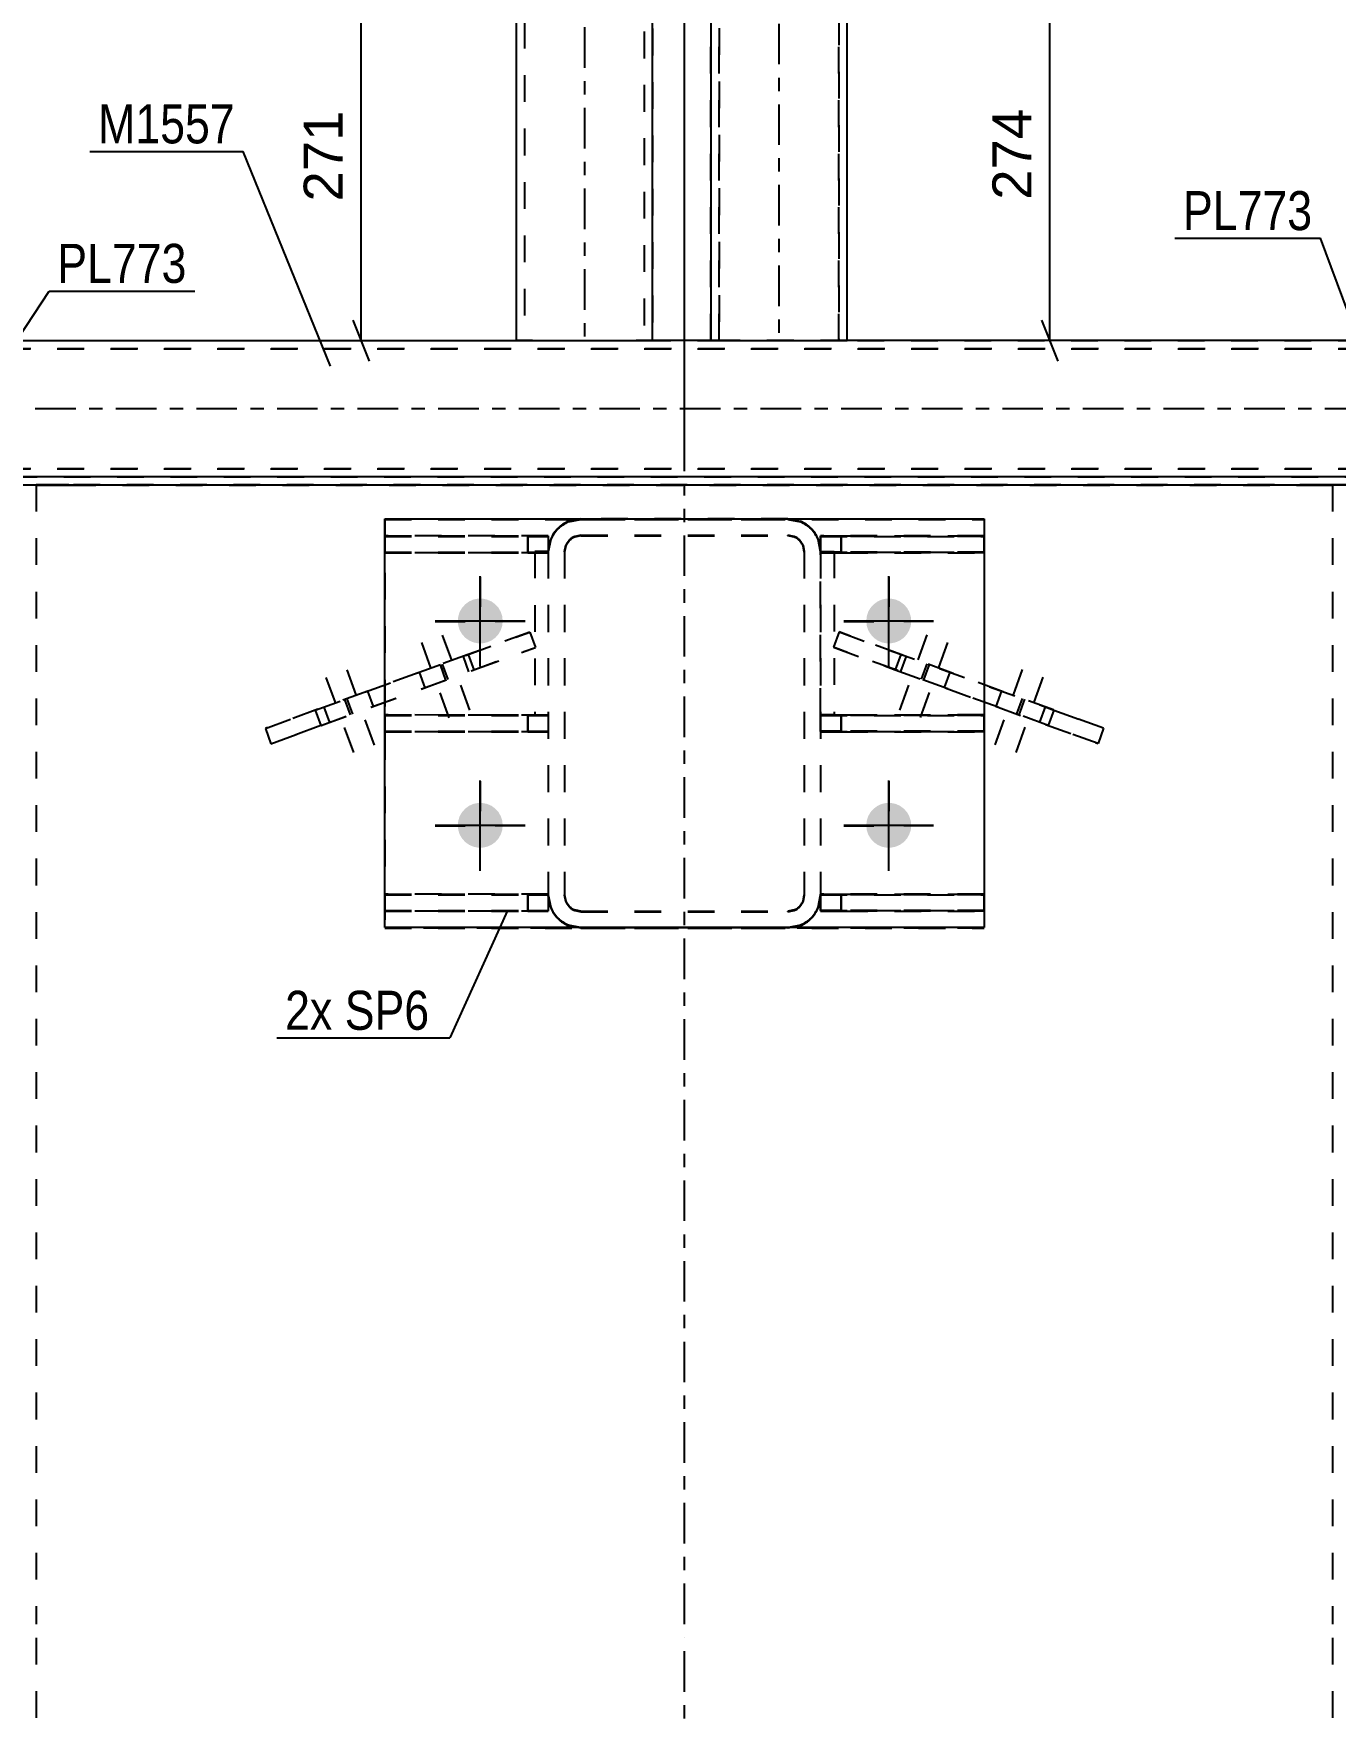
# Model space of a CAD drawing. Header units: millimetres. Extents: x -214 to 627, y -250 to 344.
# Drawn here: x 293.5 to 389.1, y 156.2 to 279.7 of the extents above; entities that cross this region are included whole.
import ezdxf

# ---------------------------------------------------------------- set-up
doc = ezdxf.new("R2010")
doc.units = ezdxf.units.MM
doc.linetypes.add('DXK_LINE_DOT2', pattern=[3.9198, 1.9599, -1.9599])
doc.linetypes.add('DXK_LINE_DOT3', pattern=[5.9187, 2.979, -0.9799, 0.9799, -0.9799])
doc.styles.add('Arial', font='ARIAL.TTF', dxfattribs={"height": 0.2})
doc.styles.add('Arial Narrow', font='ARIALN.TTF', dxfattribs={"height": 0.2})

# ---------------------------------------------------------------- blocks, each defined once
blk = doc.blocks.new('Part-284856835-5247 - 5050')
at = {"color": 7, "linetype": 'DXK_LINE_DOT2'}
for p, q in [((331.34, 242.79), (319.34, 242.8)), ((319.34, 242.8), (329.84, 242.8)), ((319.34, 242.8), (319.34, 241.6)), ((329.84, 242.8), (331.34, 242.8)), ((329.84, 242.8), (329.84, 241.6)), ((331.34, 242.8), (331.34, 242.79)), ((331.34, 242.8), (331.34, 241.59)), ((319.34, 241.6), (331.34, 241.59)), ((319.34, 241.6), (329.84, 241.6)), ((329.84, 241.6), (331.34, 241.6))]:
    blk.add_line(p, q, dxfattribs=at)
blk = doc.blocks.new('Part-284856835-5125 - 5050')
at = {"color": 7, "linetype": 'DXK_LINE_DOT2'}
for p, q in [((352.7, 235.75), (352.29, 234.62)), ((352.7, 235.75), (352.29, 234.62)), ((352.29, 234.62), (352.29, 234.62)), ((368.05, 228.88), (352.29, 234.62)), ((352.29, 234.62), (356.81, 232.97)), ((352.7, 235.75), (352.7, 235.75)), ((352.7, 235.75), (368.46, 230.01)), ((357.22, 234.1), (352.7, 235.75)), ((357.22, 234.1), (356.81, 232.97)), ((372.12, 228.68), (357.22, 234.1)), ((356.81, 232.97), (371.71, 227.55)), ((368.46, 230.01), (368.05, 228.88)), ((368.46, 230.01), (372.12, 228.68)), ((371.71, 227.55), (368.05, 228.88)), ((372.12, 228.68), (371.71, 227.55))]:
    blk.add_line(p, q, dxfattribs=at)
blk = doc.blocks.new('Part-284856835-5091 - 5050')
at = {"color": 7, "linetype": 'DXK_LINE_DOT2'}
for p, q in [((333.74, 244.02), (332.82, 243.84)), ((332.82, 243.82), (333.74, 244)), ((333.74, 244), (333.74, 244.02)), ((348.94, 244.02), (333.74, 244.02)), ((333.74, 244), (348.94, 244)), ((348.94, 244), (348.94, 244.02)), ((349.86, 243.84), (348.94, 244.02)), ((348.94, 244), (349.86, 243.82)), ((331.52, 242.54), (331.34, 241.62)), ((331.34, 241.6), (331.52, 242.52)), ((332.54, 241.62), (332.63, 242.08)), ((332.63, 242.06), (332.54, 241.6)), ((332.63, 242.06), (332.63, 242.08)), ((333.28, 242.73), (333.74, 242.82)), ((333.74, 242.8), (333.28, 242.71)), ((333.74, 242.8), (333.74, 242.82)), ((333.74, 242.82), (348.94, 242.82)), ((333.74, 242.8), (348.94, 242.8)), ((348.94, 242.8), (348.94, 242.82)), ((348.94, 242.82), (349.4, 242.73)), ((349.4, 242.71), (348.94, 242.8)), ((350.05, 242.06), (350.05, 242.08)), ((350.05, 242.08), (350.14, 241.62)), ((350.14, 241.6), (350.05, 242.06)), ((351.34, 241.62), (351.16, 242.54)), ((351.16, 242.52), (351.34, 241.6)), ((331.34, 241.62), (331.34, 216.4)), ((332.54, 241.62), (332.54, 216.4)), ((350.14, 241.62), (350.14, 216.4)), ((351.34, 241.62), (351.34, 216.4)), ((331.34, 216.42), (331.52, 215.5)), ((331.52, 215.48), (331.34, 216.4)), ((332.63, 215.96), (332.54, 216.42)), ((332.54, 216.4), (332.63, 215.94)), ((350.14, 216.42), (350.05, 215.96)), ((350.05, 215.94), (350.14, 216.4)), ((351.16, 215.5), (351.34, 216.42)), ((351.34, 216.4), (351.16, 215.48)), ((331.52, 215.48), (331.52, 215.5)), ((333.74, 215.22), (333.28, 215.31)), ((333.28, 215.29), (333.74, 215.2)), ((333.74, 215.2), (333.74, 215.22)), ((333.74, 215.22), (348.94, 215.22)), ((333.74, 215.2), (348.94, 215.2)), ((349.4, 215.31), (348.94, 215.22)), ((348.94, 215.2), (349.4, 215.29)), ((348.94, 215.2), (348.94, 215.22)), ((351.16, 215.48), (351.16, 215.5)), ((332.82, 214.2), (333.74, 214.02)), ((333.74, 214), (332.82, 214.18)), ((333.74, 214), (333.74, 214.02)), ((333.74, 214.02), (348.94, 214.02)), ((333.74, 214), (348.94, 214)), ((348.94, 214.02), (349.86, 214.2)), ((349.86, 214.18), (348.94, 214)), ((348.94, 214), (348.94, 214.02))]:
    blk.add_line(p, q, dxfattribs=at)
at = {"color": 7, "linetype": 'DXK_LINE_DOT3'}
blk.add_line((341.34, 229), (341.34, 229.02), dxfattribs=at)
at = {"color": 7, "linetype": 'DXK_LINE_DOT2'}
for centre, radius, start, end in [((333.74, 241.62), 2.4, 112.5, 157.5), ((333.74, 241.6), 2.4, 112.5, 157.5), ((348.94, 241.62), 2.4, 22.5, 67.5), ((348.94, 241.6), 2.4, 22.5, 67.5), ((333.74, 241.62), 1.2, 112.5, 157.5), ((333.74, 241.6), 1.2, 112.5, 157.5), ((348.94, 241.62), 1.2, 22.5, 67.5), ((348.94, 241.6), 1.2, 22.5, 67.5), ((333.74, 216.42), 2.4, 202.5, 247.5), ((333.74, 216.4), 2.4, 202.5, 247.5), ((333.74, 216.42), 1.2, 202.5, 247.5), ((333.74, 216.4), 1.2, 202.5, 247.5), ((348.94, 216.42), 1.2, 292.5, 337.5), ((348.94, 216.4), 1.2, 292.5, 337.5), ((348.94, 216.42), 2.4, 292.5, 337.5), ((348.94, 216.4), 2.4, 292.5, 337.5)]:
    blk.add_arc(centre, radius, start, end, dxfattribs=at)
blk = doc.blocks.new('Part-284856835-5145 - 5050')
at = {"color": 7, "linetype": 'DXK_LINE_DOT2'}
for p, q in [((319.34, 241.55), (319.34, 242.75)), ((319.34, 242.75), (331.34, 242.75)), ((319.34, 242.75), (329.84, 242.75)), ((329.84, 241.55), (329.84, 242.75)), ((329.84, 242.75), (331.34, 242.75)), ((331.34, 242.75), (331.34, 241.55)), ((331.34, 241.55), (319.34, 241.55)), ((319.34, 241.55), (329.84, 241.55)), ((329.84, 241.55), (331.34, 241.55)), ((331.34, 241.55), (331.34, 241.55))]:
    blk.add_line(p, q, dxfattribs=at)
blk = doc.blocks.new('Part-284856835-5095 - 5050')
at = {"color": 7, "linetype": 'DXK_LINE_DOT2'}
for p, q in [((333.74, 244.05), (332.82, 243.86)), ((332.82, 243.86), (333.74, 244.04)), ((333.74, 244.04), (333.74, 244.05)), ((348.94, 244.05), (333.74, 244.05)), ((333.74, 244.04), (348.94, 244.04)), ((348.94, 244.04), (348.94, 244.05)), ((349.86, 243.86), (348.94, 244.05)), ((348.94, 244.04), (349.86, 243.86)), ((331.52, 242.56), (331.34, 241.65)), ((331.34, 241.64), (331.52, 242.56)), ((332.54, 241.65), (332.63, 242.11)), ((332.63, 242.1), (332.54, 241.64)), ((332.63, 242.1), (332.63, 242.11)), ((333.28, 242.76), (333.74, 242.85)), ((333.74, 242.84), (333.28, 242.75)), ((333.74, 242.84), (333.74, 242.85)), ((333.74, 242.85), (348.94, 242.85)), ((333.74, 242.84), (348.94, 242.84)), ((348.94, 242.84), (348.94, 242.85)), ((348.94, 242.85), (349.4, 242.76)), ((349.4, 242.75), (348.94, 242.84)), ((350.05, 242.1), (350.05, 242.11)), ((350.05, 242.11), (350.14, 241.65)), ((350.14, 241.64), (350.05, 242.1)), ((351.34, 241.65), (351.16, 242.56)), ((351.16, 242.56), (351.34, 241.64)), ((331.34, 241.65), (331.34, 216.44)), ((332.54, 241.65), (332.54, 216.44)), ((350.14, 241.65), (350.14, 216.44)), ((351.34, 241.65), (351.34, 216.44)), ((331.34, 216.45), (331.52, 215.53)), ((331.52, 215.52), (331.34, 216.44)), ((332.63, 215.99), (332.54, 216.45)), ((332.54, 216.44), (332.63, 215.98)), ((350.14, 216.45), (350.05, 215.99)), ((350.05, 215.98), (350.14, 216.44)), ((351.16, 215.53), (351.34, 216.45)), ((351.34, 216.44), (351.16, 215.52)), ((331.52, 215.52), (331.52, 215.53)), ((333.74, 215.25), (333.28, 215.34)), ((333.28, 215.33), (333.74, 215.24)), ((333.74, 215.24), (333.74, 215.25)), ((333.74, 215.25), (348.94, 215.25)), ((333.74, 215.24), (348.94, 215.24)), ((349.4, 215.34), (348.94, 215.25)), ((348.94, 215.24), (349.4, 215.33)), ((348.94, 215.24), (348.94, 215.25)), ((351.16, 215.52), (351.16, 215.53)), ((332.82, 214.23), (333.74, 214.05)), ((333.7, 214.05), (332.82, 214.22)), ((333.74, 214.05), (348.94, 214.05)), ((348.94, 214.05), (349.86, 214.23)), ((349.86, 214.22), (348.99, 214.05))]:
    blk.add_line(p, q, dxfattribs=at)
at = {"color": 7, "linetype": 'DXK_LINE_DOT3'}
blk.add_line((341.34, 229.04), (341.34, 229.05), dxfattribs=at)
at = {"color": 2, "linetype": 'Continuous'}
for p, q in [((333.74, 214.04), (333.7, 214.05)), ((333.74, 214.04), (333.74, 214.05)), ((333.74, 214.04), (348.94, 214.04)), ((348.94, 214.04), (348.94, 214.05)), ((348.99, 214.05), (348.94, 214.04))]:
    blk.add_line(p, q, dxfattribs=at)
at = {"color": 7, "linetype": 'DXK_LINE_DOT2'}
for centre, radius, start, end in [((333.74, 241.65), 2.4, 112.5, 157.5), ((333.74, 241.64), 2.4, 112.5, 157.5), ((348.94, 241.65), 2.4, 22.5, 67.5), ((348.94, 241.64), 2.4, 22.5, 67.5), ((333.74, 241.65), 1.2, 112.5, 157.5), ((333.74, 241.64), 1.2, 112.5, 157.5), ((348.94, 241.65), 1.2, 22.5, 67.5), ((348.94, 241.64), 1.2, 22.5, 67.5), ((333.74, 216.45), 2.4, 202.5, 247.5), ((333.74, 216.44), 2.4, 202.5, 247.5), ((333.74, 216.45), 1.2, 202.5, 247.5), ((333.74, 216.44), 1.2, 202.5, 247.5), ((348.94, 216.45), 1.2, 292.5, 337.5), ((348.94, 216.44), 1.2, 292.5, 337.5), ((348.94, 216.45), 2.4, 292.5, 337.5), ((348.94, 216.44), 2.4, 292.5, 337.5)]:
    blk.add_arc(centre, radius, start, end, dxfattribs=at)
blk = doc.blocks.new('Part-284856835-5123 - 5050')
at = {"color": 7, "linetype": 'DXK_LINE_DOT2'}
for p, q in [((331.34, 241.64), (330.34, 241.64)), ((330.34, 241.64), (330.34, 229.64)), ((330.34, 241.64), (331.34, 241.64)), ((331.34, 241.64), (331.34, 229.64)), ((330.34, 229.64), (331.34, 229.64)), ((331.34, 229.64), (330.34, 229.64))]:
    blk.add_line(p, q, dxfattribs=at)
blk = doc.blocks.new('Bolt-284856835-5124 - 5050')
at = {"color": 1, "linetype": 'DXK_LINE_DOT2'}
for p, q in [((322.02, 234.96), (324.59, 227.92)), ((323.55, 235.52), (326.11, 228.47)), ((323.39, 233.33), (323.8, 232.2)), ((323.55, 233.39), (323.96, 232.26)), ((325.08, 233.95), (325.49, 232.82)), ((315.01, 232.41), (317.58, 225.36)), ((316.54, 232.97), (319.1, 225.92)), ((321.86, 232.78), (322.27, 231.65)), ((318.07, 231.4), (318.48, 230.27)), ((314.85, 230.22), (315.26, 229.1)), ((316.37, 230.78), (316.79, 229.65)), ((316.54, 230.84), (316.95, 229.71))]:
    blk.add_line(p, q, dxfattribs=at)
blk = doc.blocks.new('Part-284856835-5126 - 5050')
at = {"color": 7, "linetype": 'DXK_LINE_DOT2'}
for p, q in [((351.34, 241.65), (352.34, 241.65)), ((351.34, 229.65), (351.34, 241.65)), ((351.34, 241.65), (352.34, 241.65)), ((352.34, 241.65), (352.34, 229.65)), ((352.34, 229.65), (351.34, 229.65)), ((352.34, 229.65), (351.34, 229.65))]:
    blk.add_line(p, q, dxfattribs=at)
blk = doc.blocks.new('Bolt-284856835-5127 - 5050')
at = {"color": 1, "linetype": 'DXK_LINE_DOT2'}
for p, q in [((359.14, 235.53), (356.57, 228.49)), ((360.66, 234.98), (358.1, 227.93)), ((357.61, 233.96), (357.2, 232.83)), ((359.13, 233.41), (358.72, 232.28)), ((359.3, 233.35), (358.89, 232.22)), ((360.82, 232.79), (360.41, 231.66)), ((366.15, 232.98), (363.58, 225.94)), ((367.67, 232.43), (365.11, 225.38)), ((364.62, 231.41), (364.21, 230.28)), ((366.14, 230.85), (365.73, 229.73)), ((366.31, 230.8), (365.9, 229.67)), ((367.83, 230.24), (367.42, 229.11))]:
    blk.add_line(p, q, dxfattribs=at)
blk = doc.blocks.new('Part-284856835-5142 - 5050')
at = {"color": 7, "linetype": 'DXK_LINE_DOT2'}
for p, q in [((352.84, 242.75), (351.34, 242.75)), ((351.34, 242.75), (351.34, 242.75)), ((351.34, 242.75), (363.34, 242.75)), ((351.34, 242.75), (351.34, 241.55)), ((363.34, 242.75), (352.84, 242.75)), ((352.84, 242.75), (352.84, 241.55)), ((363.34, 242.75), (363.34, 241.55)), ((351.34, 241.55), (352.84, 241.55)), ((363.34, 241.55), (351.34, 241.55)), ((352.84, 241.55), (363.34, 241.55))]:
    blk.add_line(p, q, dxfattribs=at)
blk = doc.blocks.new('Part-284856835-5143 - 5050')
at = {"color": 7, "linetype": 'DXK_LINE_DOT2'}
for p, q in [((352.84, 229.6), (351.34, 229.6)), ((351.34, 229.6), (351.34, 229.6)), ((351.34, 229.6), (363.34, 229.6)), ((351.34, 229.6), (351.34, 228.4)), ((351.34, 228.4), (352.84, 228.4)), ((363.34, 228.4), (351.34, 228.4)), ((363.34, 229.6), (352.84, 229.6)), ((352.84, 229.6), (352.84, 228.4)), ((352.84, 228.4), (363.34, 228.4)), ((363.34, 229.6), (363.34, 228.4))]:
    blk.add_line(p, q, dxfattribs=at)
blk = doc.blocks.new('Part-284856835-5144 - 5050')
at = {"color": 7, "linetype": 'DXK_LINE_DOT2'}
for p, q in [((352.84, 216.45), (351.34, 216.45)), ((351.34, 216.45), (351.34, 216.45)), ((351.34, 216.45), (363.34, 216.45)), ((351.34, 216.45), (351.34, 215.25)), ((363.34, 216.45), (352.84, 216.45)), ((352.84, 216.45), (352.84, 215.25)), ((363.34, 216.45), (363.34, 215.25)), ((351.34, 215.25), (352.84, 215.25)), ((363.34, 215.25), (351.34, 215.25)), ((352.84, 215.25), (363.34, 215.25))]:
    blk.add_line(p, q, dxfattribs=at)
blk = doc.blocks.new('Part-284856835-5146 - 5050')
at = {"color": 2, "linetype": 'Continuous'}
for p, q in [((390.84, 247.14), (291.84, 247.14)), ((291.84, 246.54), (291.84, 247.14)), ((390.84, 246.54), (390.84, 247.14)), ((291.84, 246.54), (294.1, 246.54)), ((390.84, 246.54), (388.58, 246.54))]:
    blk.add_line(p, q, dxfattribs=at)
at = {"color": 7, "linetype": 'DXK_LINE_DOT2'}
for p, q in [((291.84, 247.12), (390.84, 247.12)), ((291.84, 246.52), (291.84, 246.54)), ((291.84, 246.52), (291.84, 246.54)), ((390.84, 246.52), (291.84, 246.52)), ((388.58, 246.54), (294.1, 246.54)), ((390.84, 246.52), (390.84, 246.54)), ((390.84, 246.54), (390.84, 246.52))]:
    blk.add_line(p, q, dxfattribs=at)
blk = doc.blocks.new('Part-284856835-5156 - 5050')
at = {"color": 7, "linetype": 'DXK_LINE_DOT2'}
for p, q in [((292.75, 246.54), (294.1, 246.54)), ((294.31, 246.52), (292.75, 246.52)), ((293.74, 246.54), (293.74, 162.91)), ((293.92, 246.54), (293.74, 246.54)), ((293.74, 246.52), (293.92, 246.52)), ((294.45, 246.54), (293.92, 246.54)), ((293.92, 246.52), (294.45, 246.52)), ((296.14, 246.52), (294.31, 246.52)), ((295.22, 246.54), (294.45, 246.54)), ((294.45, 246.52), (295.22, 246.52)), ((296.14, 246.54), (295.22, 246.54)), ((295.22, 246.52), (296.14, 246.52)), ((296.14, 246.54), (386.54, 246.54)), ((296.14, 246.52), (386.54, 246.52)), ((296.14, 246.52), (386.54, 246.52)), ((387.46, 246.54), (386.54, 246.54)), ((386.54, 246.52), (387.46, 246.52)), ((388.38, 246.52), (386.54, 246.52)), ((388.24, 246.54), (387.46, 246.54)), ((387.46, 246.52), (388.24, 246.52)), ((388.76, 246.54), (388.24, 246.54)), ((388.24, 246.52), (388.76, 246.52)), ((389.94, 246.52), (388.38, 246.52)), ((389.94, 246.54), (388.58, 246.54)), ((388.94, 246.54), (388.76, 246.54)), ((388.76, 246.52), (388.94, 246.52)), ((388.94, 246.54), (388.94, 162.91)), ((293.74, 161.91), (293.74, 45.48)), ((388.94, 161.91), (388.94, 45.48))]:
    blk.add_line(p, q, dxfattribs=at)
at = {"color": 2, "linetype": 'Continuous'}
for p, q in [((294.1, 246.54), (294.31, 246.54)), ((294.31, 246.54), (296.14, 246.54)), ((296.14, 246.54), (386.54, 246.54)), ((386.54, 246.54), (388.38, 246.54)), ((388.58, 246.54), (388.38, 246.54))]:
    blk.add_line(p, q, dxfattribs=at)
at = {"color": 7, "linetype": 'DXK_LINE_DOT3'}
for p, q in [((341.34, 162.91), (341.34, 246.53)), ((341.34, 45.48), (341.34, 161.91))]:
    blk.add_line(p, q, dxfattribs=at)
blk = doc.blocks.new('Bolt-284856835-5158 - 5050')
at = {"linetype": 'Continuous'}
for points in [[(324.69, 236.55), (324.73, 236.89), (324.83, 237.22), (325.01, 237.52), (325.24, 237.77), (325.52, 237.98), (325.83, 238.12), (326.17, 238.19), (326.51, 238.19), (326.85, 238.12), (327.17, 237.98), (327.45, 237.77), (327.68, 237.52), (327.85, 237.22), (327.96, 236.89), (327.99, 236.55), (327.96, 236.2), (327.85, 235.88), (327.68, 235.58), (327.45, 235.32), (327.17, 235.12), (326.85, 234.98), (326.51, 234.91), (326.17, 234.91), (325.83, 234.98), (325.52, 235.12), (325.24, 235.32), (325.01, 235.58), (324.83, 235.88), (324.73, 236.2)], [(354.69, 236.55), (354.73, 236.89), (354.83, 237.22), (355.01, 237.52), (355.24, 237.77), (355.52, 237.98), (355.83, 238.12), (356.17, 238.19), (356.51, 238.19), (356.85, 238.12), (357.17, 237.98), (357.45, 237.77), (357.68, 237.52), (357.85, 237.22), (357.96, 236.89), (357.99, 236.55), (357.96, 236.2), (357.85, 235.88), (357.68, 235.58), (357.45, 235.32), (357.17, 235.12), (356.85, 234.98), (356.51, 234.91), (356.17, 234.91), (355.83, 234.98), (355.52, 235.12), (355.24, 235.32), (355.01, 235.58), (354.83, 235.88), (354.73, 236.2)], [(324.69, 221.55), (324.73, 221.89), (324.83, 222.22), (325.01, 222.52), (325.24, 222.77), (325.52, 222.98), (325.83, 223.12), (326.17, 223.19), (326.51, 223.19), (326.85, 223.12), (327.17, 222.98), (327.45, 222.77), (327.68, 222.52), (327.85, 222.22), (327.96, 221.89), (327.99, 221.55), (327.96, 221.2), (327.85, 220.88), (327.68, 220.58), (327.45, 220.32), (327.17, 220.12), (326.85, 219.98), (326.51, 219.91), (326.17, 219.91), (325.83, 219.98), (325.52, 220.12), (325.24, 220.32), (325.01, 220.58), (324.83, 220.88), (324.73, 221.2)], [(354.69, 221.55), (354.73, 221.89), (354.83, 222.22), (355.01, 222.52), (355.24, 222.77), (355.52, 222.98), (355.83, 223.12), (356.17, 223.19), (356.51, 223.19), (356.85, 223.12), (357.17, 222.98), (357.45, 222.77), (357.68, 222.52), (357.85, 222.22), (357.96, 221.89), (357.99, 221.55), (357.96, 221.2), (357.85, 220.88), (357.68, 220.58), (357.45, 220.32), (357.17, 220.12), (356.85, 219.98), (356.51, 219.91), (356.17, 219.91), (355.83, 219.98), (355.52, 220.12), (355.24, 220.32), (355.01, 220.58), (354.83, 220.88), (354.73, 221.2)]]:
    blk.add_hatch(color=1, dxfattribs=at).paths.add_polyline_path(points)
at = {"color": 1, "linetype": 'Continuous'}
for p, q in [((326.34, 233.25), (326.34, 239.85)), ((356.34, 233.25), (356.34, 239.85)), ((323.04, 236.55), (329.64, 236.55)), ((353.04, 236.55), (359.64, 236.55)), ((326.34, 218.25), (326.34, 224.85)), ((356.34, 218.25), (356.34, 224.85)), ((323.04, 221.55), (329.64, 221.55)), ((353.04, 221.55), (359.64, 221.55))]:
    blk.add_line(p, q, dxfattribs=at)
blk = doc.blocks.new('Bolt-284856835-5160 - 5050')
at = {"color": 1, "linetype": 'Continuous'}
for p, q in [((326.34, 239.8), (326.34, 237.6)), ((356.34, 239.8), (356.34, 237.6)), ((323.04, 236.5), (325.24, 236.5)), ((329.64, 236.5), (327.44, 236.5)), ((353.04, 236.5), (355.24, 236.5)), ((359.64, 236.5), (357.44, 236.5)), ((326.34, 233.2), (326.34, 235.4)), ((356.34, 233.2), (356.34, 235.4)), ((326.34, 224.8), (326.34, 222.6)), ((356.34, 224.8), (356.34, 222.6)), ((323.04, 221.5), (325.24, 221.5)), ((329.64, 221.5), (327.44, 221.5)), ((353.04, 221.5), (355.24, 221.5)), ((359.64, 221.5), (357.44, 221.5)), ((326.34, 218.2), (326.34, 220.4)), ((356.34, 218.2), (356.34, 220.4))]:
    blk.add_line(p, q, dxfattribs=at)
blk = doc.blocks.new('Part-284856835-5192 - 5050')
at = {"color": 7, "linetype": 'DXK_LINE_DOT2'}
for p, q in [((331.34, 229.64), (319.34, 229.65)), ((319.34, 229.65), (329.84, 229.65)), ((319.34, 229.65), (319.34, 228.45)), ((329.84, 229.65), (331.34, 229.65)), ((329.84, 229.65), (329.84, 228.45)), ((331.34, 229.65), (331.34, 229.64)), ((331.34, 229.65), (331.34, 228.44)), ((319.34, 228.45), (331.34, 228.44)), ((319.34, 228.45), (329.84, 228.45)), ((329.84, 228.45), (331.34, 228.45))]:
    blk.add_line(p, q, dxfattribs=at)
blk = doc.blocks.new('Part-284856835-5193 - 5050')
at = {"color": 7, "linetype": 'DXK_LINE_DOT2'}
for p, q in [((331.34, 216.49), (319.34, 216.5)), ((319.34, 216.5), (329.84, 216.5)), ((319.34, 216.5), (319.34, 215.3)), ((329.84, 216.5), (331.34, 216.5)), ((329.84, 216.5), (329.84, 215.3)), ((331.34, 216.5), (331.34, 216.49)), ((331.34, 216.5), (331.34, 215.29)), ((319.34, 215.3), (331.34, 215.29)), ((319.34, 215.3), (329.84, 215.3)), ((329.84, 215.3), (331.34, 215.3))]:
    blk.add_line(p, q, dxfattribs=at)
blk = doc.blocks.new('Part-284856835-5226 - 5050')
at = {"color": 7, "linetype": 'DXK_LINE_DOT2'}
for p, q in [((319.34, 244), (319.34, 214)), ((319.34, 244), (363.34, 244)), ((319.34, 244), (363.34, 244)), ((363.34, 244), (363.34, 214)), ((319.34, 214), (319.34, 214)), ((319.34, 214), (363.34, 214)), ((363.34, 214), (319.34, 214)), ((363.34, 214), (363.34, 214))]:
    blk.add_line(p, q, dxfattribs=at)
blk = doc.blocks.new('Part-284856835-5236 - 5050')
at = {"color": 2, "linetype": 'Continuous'}
for p, q in [((319.34, 214.05), (319.34, 244.05)), ((319.34, 244.05), (363.34, 244.05)), ((363.34, 244.05), (363.34, 214.05)), ((363.34, 214.05), (319.34, 214.05)), ((319.34, 214.05), (319.34, 214.05)), ((363.34, 214.05), (363.34, 214.05))]:
    blk.add_line(p, q, dxfattribs=at)
at = {"color": 7, "linetype": 'DXK_LINE_DOT2'}
for p, q in [((319.34, 244.05), (363.34, 244.05)), ((319.34, 214.05), (363.34, 214.05)), ((319.34, 214.05), (319.34, 214.05)), ((363.34, 214.05), (363.34, 214.05))]:
    blk.add_line(p, q, dxfattribs=at)
blk = doc.blocks.new('Part-284856835-5242 - 5050')
at = {"color": 7, "linetype": 'DXK_LINE_DOT2'}
for p, q in [((319.34, 228.4), (319.34, 229.6)), ((319.34, 229.6), (331.34, 229.6)), ((319.34, 229.6), (329.84, 229.6)), ((331.34, 228.4), (319.34, 228.4)), ((319.34, 228.4), (329.84, 228.4)), ((329.84, 228.4), (329.84, 229.6)), ((329.84, 229.6), (331.34, 229.6)), ((329.84, 228.4), (331.34, 228.4)), ((331.34, 229.6), (331.34, 228.4)), ((331.34, 228.4), (331.34, 228.4))]:
    blk.add_line(p, q, dxfattribs=at)
blk = doc.blocks.new('Part-284856835-5243 - 5050')
at = {"color": 7, "linetype": 'DXK_LINE_DOT2'}
for p, q in [((319.34, 215.25), (319.34, 216.45)), ((319.34, 216.45), (331.34, 216.45)), ((319.34, 216.45), (329.84, 216.45)), ((329.84, 215.25), (329.84, 216.45)), ((329.84, 216.45), (331.34, 216.45)), ((331.34, 216.45), (331.34, 215.25)), ((331.34, 215.25), (319.34, 215.25)), ((319.34, 215.25), (329.84, 215.25)), ((329.84, 215.25), (331.34, 215.25)), ((331.34, 215.25), (331.34, 215.25))]:
    blk.add_line(p, q, dxfattribs=at)
blk = doc.blocks.new('Part-284856835-5244 - 5050')
at = {"color": 7, "linetype": 'DXK_LINE_DOT2'}
for p, q in [((351.34, 241.59), (351.34, 242.8)), ((351.34, 242.8), (352.84, 242.8)), ((363.34, 242.8), (351.34, 242.79)), ((352.84, 241.6), (352.84, 242.8)), ((352.84, 242.8), (363.34, 242.8)), ((352.84, 241.6), (351.34, 241.6)), ((351.34, 241.6), (351.34, 241.59)), ((351.34, 241.59), (363.34, 241.6)), ((363.34, 241.6), (352.84, 241.6))]:
    blk.add_line(p, q, dxfattribs=at)
at = {"color": 2, "linetype": 'Continuous'}
blk.add_line((363.34, 241.6), (363.34, 242.8), dxfattribs=at)
blk = doc.blocks.new('Part-284856835-5245 - 5050')
at = {"color": 7, "linetype": 'DXK_LINE_DOT2'}
for p, q in [((351.34, 228.44), (351.34, 229.65)), ((351.34, 229.65), (352.84, 229.65)), ((363.34, 229.65), (351.34, 229.64)), ((352.84, 228.45), (352.84, 229.65)), ((352.84, 229.65), (363.34, 229.65)), ((352.84, 228.45), (351.34, 228.45)), ((351.34, 228.45), (351.34, 228.44)), ((351.34, 228.44), (363.34, 228.45)), ((363.34, 228.45), (352.84, 228.45))]:
    blk.add_line(p, q, dxfattribs=at)
at = {"color": 2, "linetype": 'Continuous'}
blk.add_line((363.34, 228.45), (363.34, 229.65), dxfattribs=at)
blk = doc.blocks.new('Part-284856835-5246 - 5050')
at = {"color": 7, "linetype": 'DXK_LINE_DOT2'}
for p, q in [((351.34, 215.29), (351.34, 216.5)), ((351.34, 216.5), (352.84, 216.5)), ((363.34, 216.5), (351.34, 216.49)), ((352.84, 215.3), (352.84, 216.5)), ((352.84, 216.5), (363.34, 216.5)), ((352.84, 215.3), (351.34, 215.3)), ((351.34, 215.3), (351.34, 215.29)), ((351.34, 215.29), (363.34, 215.3)), ((363.34, 215.3), (352.84, 215.3))]:
    blk.add_line(p, q, dxfattribs=at)
at = {"color": 2, "linetype": 'Continuous'}
blk.add_line((363.34, 215.3), (363.34, 216.5), dxfattribs=at)
blk = doc.blocks.new('Part-284856835-5272 - 5050')
at = {"color": 7, "linetype": 'DXK_LINE_DOT2'}
for p, q in [((338.64, 287.74), (338.21, 287.59)), ((338.39, 287.66), (338.34, 287.64)), ((338.34, 287.64), (338.39, 287.65)), ((338.39, 287.65), (338.39, 287.66)), ((338.39, 287.66), (338.39, 257.13)), ((338.39, 287.65), (338.39, 257.13)), ((338.9, 287.84), (338.64, 287.74)), ((338.99, 287.87), (338.9, 287.84)), ((338.99, 287.87), (338.99, 287.87)), ((338.99, 287.87), (338.99, 257.13)), ((338.02, 287.52), (329.96, 284.58)), ((338.02, 287.52), (329.96, 284.58)), ((337.79, 287.44), (329.96, 284.58)), ((338.21, 287.59), (337.79, 287.44)), ((338.02, 287.52), (338.21, 287.59)), ((338.21, 287.59), (338.02, 287.52)), ((338.21, 287.59), (338.34, 287.64)), ((338.34, 287.64), (338.21, 287.59)), ((329.08, 284.26), (328.99, 284.23)), ((328.99, 284.23), (328.99, 284.23)), ((328.99, 284.23), (328.99, 257.13)), ((329.34, 284.36), (329.08, 284.26)), ((329.63, 284.46), (329.34, 284.36)), ((329.63, 284.47), (329.59, 284.45)), ((329.59, 284.45), (329.63, 284.46)), ((329.59, 284.45), (329.59, 284.45)), ((329.59, 284.45), (329.59, 257.13)), ((329.59, 284.45), (329.59, 257.13)), ((329.96, 284.58), (329.63, 284.46)), ((329.63, 284.46), (329.76, 284.51)), ((329.73, 284.5), (329.63, 284.47)), ((329.96, 284.58), (329.73, 284.5)), ((329.76, 284.51), (329.96, 284.58)), ((328.99, 257.13), (328.99, 257.13)), ((328.99, 257.13), (329.08, 257.13)), ((329.08, 257.13), (329.34, 257.13)), ((329.34, 257.13), (329.73, 257.13)), ((329.59, 257.13), (329.59, 257.13)), ((329.59, 257.13), (329.63, 257.13)), ((329.63, 257.13), (329.59, 257.13)), ((329.63, 257.13), (329.73, 257.13)), ((329.76, 257.13), (329.63, 257.13)), ((329.73, 257.13), (329.76, 257.13)), ((329.73, 257.13), (330.19, 257.13)), ((329.76, 257.13), (329.96, 257.13)), ((329.96, 257.13), (329.76, 257.13)), ((329.96, 257.13), (330.19, 257.13)), ((330.19, 257.13), (329.96, 257.13)), ((330.19, 257.13), (337.79, 257.13)), ((330.19, 257.13), (337.79, 257.13)), ((330.19, 257.13), (337.79, 257.13)), ((337.79, 257.13), (338.02, 257.13)), ((338.02, 257.13), (337.79, 257.13)), ((337.79, 257.13), (338.25, 257.13)), ((338.02, 257.13), (338.21, 257.13)), ((338.21, 257.13), (338.02, 257.13)), ((338.21, 257.13), (338.34, 257.13)), ((338.34, 257.13), (338.21, 257.13)), ((338.25, 257.13), (338.64, 257.13)), ((338.34, 257.13), (338.39, 257.13)), ((338.39, 257.13), (338.34, 257.13)), ((338.39, 257.13), (338.39, 257.13)), ((338.64, 257.13), (338.9, 257.13)), ((338.9, 257.13), (338.99, 257.13)), ((338.99, 257.13), (338.99, 257.13))]:
    blk.add_line(p, q, dxfattribs=at)
at = {"color": 2, "linetype": 'Continuous'}
for p, q in [((338.25, 287.6), (338.64, 287.75)), ((338.64, 287.75), (338.9, 287.84)), ((338.9, 287.84), (338.99, 287.87)), ((338.99, 257.13), (338.99, 287.87)), ((330.19, 284.67), (337.79, 287.44)), ((337.79, 287.44), (338.25, 287.6)), ((328.99, 284.23), (329.08, 284.26)), ((328.99, 284.23), (328.99, 257.13)), ((329.08, 284.26), (329.34, 284.36)), ((329.34, 284.36), (329.73, 284.5)), ((329.73, 284.5), (330.19, 284.67)), ((329.08, 257.13), (328.99, 257.13)), ((329.34, 257.13), (329.08, 257.13)), ((329.73, 257.13), (329.34, 257.13)), ((330.19, 257.13), (329.73, 257.13)), ((330.19, 257.13), (337.79, 257.13)), ((338.25, 257.13), (337.79, 257.13)), ((338.64, 257.13), (338.25, 257.13)), ((338.9, 257.13), (338.64, 257.13)), ((338.99, 257.13), (338.9, 257.13))]:
    blk.add_line(p, q, dxfattribs=at)
at = {"color": 7, "linetype": 'DXK_LINE_DOT3'}
blk.add_line((333.99, 286.05), (333.99, 257.13), dxfattribs=at)
blk = doc.blocks.new('Part-284856835-5287 - 5050')
at = {"color": 2, "linetype": 'Continuous'}
for p, q in [((343.28, 288.13), (343.28, 257.13)), ((343.28, 288.13), (343.37, 288.09)), ((343.37, 288.09), (343.63, 288)), ((343.63, 288), (344.02, 287.86)), ((344.02, 287.86), (344.48, 287.69)), ((344.48, 287.69), (352.08, 284.92)), ((352.08, 284.92), (352.54, 284.76)), ((352.54, 284.76), (352.93, 284.61)), ((352.93, 284.61), (353.19, 284.52)), ((353.19, 284.52), (353.28, 284.49)), ((353.28, 257.13), (353.28, 284.49)), ((343.37, 257.13), (343.28, 257.13)), ((343.63, 257.13), (343.37, 257.13)), ((344.02, 257.13), (343.63, 257.13)), ((344.48, 257.13), (344.02, 257.13)), ((344.48, 257.13), (352.08, 257.13)), ((352.54, 257.13), (352.08, 257.13)), ((352.93, 257.13), (352.54, 257.13)), ((353.19, 257.13), (352.93, 257.13)), ((353.28, 257.13), (353.19, 257.13))]:
    blk.add_line(p, q, dxfattribs=at)
at = {"color": 7, "linetype": 'DXK_LINE_DOT2'}
for p, q in [((343.28, 288.12), (343.28, 288.13)), ((343.28, 257.13), (343.28, 288.12)), ((343.37, 288.09), (343.28, 288.12)), ((343.63, 288), (343.37, 288.09)), ((343.92, 287.89), (343.63, 288)), ((343.88, 287.91), (343.88, 287.91)), ((343.88, 257.13), (343.88, 287.91)), ((343.88, 287.91), (343.88, 257.13)), ((343.88, 287.91), (343.92, 287.89)), ((343.92, 287.89), (343.88, 287.91)), ((343.92, 287.89), (344.05, 287.84)), ((344.02, 287.86), (343.92, 287.89)), ((344.48, 287.69), (343.92, 287.89)), ((344.25, 287.77), (344.02, 287.86)), ((344.05, 287.84), (344.25, 287.77)), ((344.25, 287.77), (352.31, 284.84)), ((344.25, 287.77), (352.31, 284.84)), ((344.48, 287.69), (352.08, 284.92)), ((352.54, 284.75), (352.08, 284.92)), ((352.31, 284.84), (352.54, 284.75)), ((352.31, 284.84), (352.5, 284.77)), ((352.5, 284.77), (352.54, 284.76)), ((352.54, 284.76), (352.63, 284.72)), ((352.54, 284.75), (352.63, 284.72)), ((352.92, 284.61), (352.54, 284.75)), ((352.63, 284.72), (352.68, 284.7)), ((352.63, 284.72), (352.68, 284.7)), ((352.68, 284.7), (352.68, 284.7)), ((352.68, 257.13), (352.68, 284.7)), ((352.68, 284.7), (352.68, 257.13)), ((353.19, 284.52), (352.92, 284.61)), ((353.28, 284.48), (353.19, 284.52)), ((353.28, 284.48), (353.28, 284.49)), ((353.28, 257.13), (353.28, 284.48)), ((343.28, 257.13), (343.28, 257.13)), ((343.28, 257.13), (343.28, 257.13)), ((343.28, 257.13), (343.37, 257.13)), ((343.37, 257.13), (343.63, 257.13)), ((343.63, 257.13), (344.02, 257.13)), ((343.88, 257.13), (343.88, 257.13)), ((343.88, 257.13), (343.88, 257.13)), ((343.88, 257.13), (343.92, 257.13)), ((343.92, 257.13), (343.88, 257.13)), ((343.92, 257.13), (344.02, 257.13)), ((344.05, 257.13), (343.92, 257.13)), ((344.02, 257.13), (344.05, 257.13)), ((344.02, 257.13), (344.48, 257.13)), ((344.05, 257.13), (344.25, 257.13)), ((344.25, 257.13), (344.05, 257.13)), ((344.25, 257.13), (344.48, 257.13)), ((344.48, 257.13), (344.25, 257.13)), ((344.48, 257.13), (352.08, 257.13)), ((344.48, 257.13), (352.08, 257.13)), ((344.48, 257.13), (352.08, 257.13)), ((352.08, 257.13), (352.31, 257.13)), ((352.31, 257.13), (352.08, 257.13)), ((352.08, 257.13), (352.54, 257.13)), ((352.31, 257.13), (352.54, 257.13)), ((352.5, 257.13), (352.31, 257.13)), ((352.63, 257.13), (352.5, 257.13)), ((352.54, 257.13), (352.63, 257.13)), ((352.54, 257.13), (352.92, 257.13)), ((352.63, 257.13), (352.68, 257.13)), ((352.68, 257.13), (352.63, 257.13)), ((352.68, 257.13), (352.68, 257.13)), ((352.68, 257.13), (352.68, 257.13)), ((352.92, 257.13), (353.19, 257.13)), ((353.19, 257.13), (353.28, 257.13)), ((353.28, 257.13), (353.28, 257.13)), ((353.28, 257.13), (353.28, 257.13))]:
    blk.add_line(p, q, dxfattribs=at)
at = {"color": 7, "linetype": 'DXK_LINE_DOT3'}
blk.add_line((348.28, 286.31), (348.28, 257.13), dxfattribs=at)
blk = doc.blocks.new('Part-284856835-5355 - 5050')
at = {"color": 2, "linetype": 'Continuous'}
for p, q in [((291.34, 257.13), (328.99, 257.13)), ((291.34, 257.13), (291.34, 255.93)), ((343.28, 257.13), (338.99, 257.13)), ((391.34, 257.13), (353.28, 257.13)), ((391.34, 257.13), (391.34, 257.04)), ((391.34, 257.04), (391.34, 247.13)), ((291.34, 247.22), (291.34, 255.93)), ((291.34, 247.22), (291.34, 247.13)), ((291.34, 247.13), (291.84, 247.13)), ((291.34, 247.13), (291.84, 247.13)), ((391.34, 247.13), (390.84, 247.13)), ((391.34, 247.13), (390.84, 247.13))]:
    blk.add_line(p, q, dxfattribs=at)
at = {"color": 7, "linetype": 'DXK_LINE_DOT2'}
for p, q in [((291.34, 257.13), (391.34, 257.13)), ((291.34, 257.13), (291.34, 257.13)), ((328.99, 257.13), (338.99, 257.13)), ((353.28, 257.13), (343.28, 257.13)), ((391.34, 257.13), (391.34, 257.13)), ((291.34, 256.53), (391.34, 256.53)), ((391.34, 256.53), (291.34, 256.53)), ((291.34, 256.53), (291.34, 256.53)), ((291.34, 256.53), (291.34, 256.48)), ((291.34, 256.48), (291.34, 256.16)), ((391.34, 256.53), (391.34, 256.53)), ((391.34, 256.48), (391.34, 256.53)), ((291.34, 248.33), (291.34, 248.33)), ((291.34, 248.33), (291.34, 248.33)), ((291.34, 248.33), (291.34, 248.33)), ((391.34, 248.33), (391.34, 248.33)), ((391.34, 248.33), (391.34, 248.33)), ((391.34, 248.33), (391.34, 248.33)), ((291.34, 247.73), (391.34, 247.73)), ((391.34, 247.73), (291.34, 247.73)), ((291.34, 247.73), (291.34, 247.73)), ((291.34, 247.13), (291.34, 247.13)), ((291.34, 247.13), (291.34, 247.13)), ((390.84, 247.13), (291.84, 247.13)), ((390.84, 247.13), (291.84, 247.13)), ((391.34, 247.73), (391.34, 247.73)), ((391.34, 247.13), (391.34, 247.13)), ((391.34, 247.13), (391.34, 247.13))]:
    blk.add_line(p, q, dxfattribs=at)
at = {"color": 7, "linetype": 'DXK_LINE_DOT3'}
blk.add_line((391.34, 252.13), (291.34, 252.13), dxfattribs=at)
blk = doc.blocks.new('Part-284856835-5357 - 5050')
at = {"color": 7, "linetype": 'DXK_LINE_DOT2'}
for p, q in [((314.22, 230), (329.98, 235.74)), ((314.63, 228.87), (330.39, 234.61)), ((329.98, 235.73), (325.46, 234.09)), ((325.87, 232.96), (330.39, 234.6)), ((329.98, 235.74), (329.98, 235.73)), ((329.98, 235.74), (330.39, 234.61)), ((329.98, 235.73), (330.39, 234.6)), ((330.39, 234.6), (330.39, 234.61)), ((325.46, 234.09), (310.56, 228.66)), ((325.46, 234.09), (325.87, 232.96)), ((310.97, 227.54), (325.87, 232.96)), ((310.56, 228.66), (314.22, 230)), ((314.22, 230), (314.63, 228.87)), ((310.56, 228.66), (310.97, 227.54)), ((314.63, 228.87), (310.97, 227.54))]:
    blk.add_line(p, q, dxfattribs=at)
blk = doc.blocks.new('StraightDimension-284856835-5796 - 5050')
at = {"color": 7, "linetype": 'Continuous'}
for p, q in [((291.34, 247.53), (291.34, 319.46)), ((391.34, 247.53), (391.34, 319.46)), ((292.84, 317.21), (289.84, 316.01)), ((291.34, 316.61), (391.34, 316.61)), ((389.84, 316.01), (392.84, 317.21))]:
    blk.add_line(p, q, dxfattribs=at)
at = {"color": 0}
blk.add_wipeout([(346.39, 317.36), (346.39, 321.56), (336.3, 321.56), (336.3, 317.36)], dxfattribs=at)
at = {"color": 3, "style": 'Arial'}
blk.add_text('1000', height=2.865, dxfattribs=at).set_placement((336.9, 317.96))
blk = doc.blocks.new('StraightDimension-284856835-5530 - 5050')
at = {"color": 7, "linetype": 'Continuous'}
for p, q in [((182.96, 286.37), (181.76, 289.37)), ((337.99, 287.87), (179.51, 287.87)), ((182.36, 247.14), (182.36, 287.87)), ((181.76, 248.64), (182.96, 245.64)), ((290.84, 247.14), (179.51, 247.14))]:
    blk.add_line(p, q, dxfattribs=at)
at = {"color": 0}
blk.add_wipeout([(181.61, 271.44), (177.41, 271.44), (177.41, 263.57), (181.61, 263.57)], dxfattribs=at)
at = {"color": 3, "style": 'Arial'}
blk.add_text('407', height=2.865, rotation=90.0002, dxfattribs=at).set_placement((181.01, 264.17))
blk = doc.blocks.new('StraightDimension-284856835-5571 - 5050')
at = {"color": 7, "linetype": 'Continuous'}
for p, q in [((341.34, 247.54), (341.34, 300.08)), ((348.28, 287.23), (348.28, 300.08)), ((339.84, 296.63), (342.84, 297.83)), ((349.78, 297.83), (346.78, 296.63)), ((341.34, 297.23), (348.28, 297.23))]:
    blk.add_line(p, q, dxfattribs=at)
at = {"color": 0}
blk.add_wipeout([(347.63, 297.98), (347.63, 302.18), (341.99, 302.18), (341.99, 297.98)], dxfattribs=at)
at = {"color": 3, "style": 'Arial'}
blk.add_text('69', height=2.865, dxfattribs=at).set_placement((342.59, 298.58))
blk = doc.blocks.new('StraightDimension-284856835-5578 - 5050')
at = {"color": 7, "linetype": 'Continuous'}
for p, q in [((333.99, 287.04), (333.99, 300.08)), ((341.34, 247.54), (341.34, 300.08)), ((332.49, 296.63), (335.49, 297.83)), ((342.84, 297.83), (339.84, 296.63)), ((333.99, 297.23), (341.34, 297.23))]:
    blk.add_line(p, q, dxfattribs=at)
at = {"color": 0}
blk.add_wipeout([(340.49, 297.98), (340.49, 302.18), (334.84, 302.18), (334.84, 297.98)], dxfattribs=at)
at = {"color": 3, "style": 'Arial'}
blk.add_text('74', height=2.865, dxfattribs=at).set_placement((335.44, 298.58))
blk = doc.blocks.new('StraightDimension-284856835-9375 - 5050')
at = {"color": 7, "linetype": 'Continuous'}
for p, q in [((318.19, 282.73), (316.99, 285.73)), ((327.99, 284.23), (314.74, 284.23)), ((317.59, 257.13), (317.59, 284.23)), ((316.99, 258.63), (318.19, 255.63)), ((292.34, 257.13), (319.99, 257.13))]:
    blk.add_line(p, q, dxfattribs=at)
at = {"color": 0}
blk.add_wipeout([(316.84, 274.61), (312.64, 274.61), (312.64, 266.74), (316.84, 266.74)], dxfattribs=at)
at = {"color": 3, "style": 'Arial'}
blk.add_text('271', height=2.865, rotation=90.0002, dxfattribs=at).set_placement((316.24, 267.34))
blk = doc.blocks.new('StraightDimension-284856835-9414 - 5050')
at = {"color": 7, "linetype": 'Continuous'}
for p, q in [((368.77, 282.99), (367.57, 285.99)), ((354.28, 284.49), (370.57, 284.49)), ((368.17, 257.13), (368.17, 284.49)), ((367.57, 258.63), (368.77, 255.63)), ((390.34, 257.13), (365.32, 257.13))]:
    blk.add_line(p, q, dxfattribs=at)
at = {"color": 0}
blk.add_wipeout([(367.42, 274.74), (363.22, 274.74), (363.22, 266.87), (367.42, 266.87)], dxfattribs=at)
at = {"color": 3, "style": 'Arial'}
blk.add_text('274', height=2.865, rotation=90.0002, dxfattribs=at).set_placement((366.82, 267.47))
blk = doc.blocks.new('Mark-284856835-5331 - 5050')
at = {"color": 0}
blk.add_wipeout([(304.79, 261.37), (304.79, 264.37), (295.28, 264.37), (295.28, 261.37)], dxfattribs=at)
blk.add_wipeout([(304.79, 261.37), (304.79, 264.37), (295.28, 264.37), (295.28, 261.37)], dxfattribs=at)
at = {"color": 30, "linetype": 'Continuous'}
for p, q in [((290.74, 254.78), (294.68, 260.77)), ((294.68, 260.77), (305.39, 260.77))]:
    blk.add_line(p, q, dxfattribs=at)
at = {"color": 3, "style": 'Arial Narrow'}
blk.add_text('PL773', height=2.863, dxfattribs=at).set_placement((295.28, 261.37))
blk = doc.blocks.new('Mark-284856835-5336 - 5050')
at = {"color": 0}
blk.add_wipeout([(387.45, 265.24), (387.45, 268.24), (377.95, 268.24), (377.95, 265.24)], dxfattribs=at)
blk.add_wipeout([(387.45, 265.24), (387.45, 268.24), (377.95, 268.24), (377.95, 265.24)], dxfattribs=at)
at = {"color": 30, "linetype": 'Continuous'}
for p in [(377.35, 264.64), (391.71, 254.8)]:
    blk.add_line(p, (388.05, 264.64), dxfattribs=at)
at = {"color": 3, "style": 'Arial Narrow'}
blk.add_text('PL773', height=2.863, dxfattribs=at).set_placement((377.95, 265.24))
blk = doc.blocks.new('Mark-284856835-5351 - 5050')
at = {"color": 0}
blk.add_wipeout([(308.34, 271.61), (308.34, 274.61), (298.28, 274.61), (298.28, 271.61)], dxfattribs=at)
blk.add_wipeout([(308.34, 271.61), (308.34, 274.61), (298.28, 274.61), (298.28, 271.61)], dxfattribs=at)
at = {"color": 30, "linetype": 'Continuous'}
for p in [(297.68, 271.01), (315.34, 255.25)]:
    blk.add_line(p, (308.94, 271.01), dxfattribs=at)
at = {"color": 3, "style": 'Arial Narrow'}
blk.add_text('M1557', height=2.863, dxfattribs=at).set_placement((298.28, 271.61))
blk = doc.blocks.new('MarkSet-284856835-5904 - 5050')
at = {"color": 30, "linetype": 'Continuous'}
blk.add_line((328.34, 215.3), (324.1, 205.94), dxfattribs=at)
at = {"color": 0}
for points in [[(315.49, 206.54), (315.49, 209.54), (312.01, 209.54), (312.01, 206.54)], [(322.6, 206.54), (322.6, 209.54), (316.39, 209.54), (316.39, 206.54)]]:
    blk.add_wipeout(points, dxfattribs=at)
for points in [[(315.49, 206.54), (315.49, 209.54), (312.01, 209.54), (312.01, 206.54)], [(322.6, 206.54), (322.6, 209.54), (316.39, 209.54), (316.39, 206.54)]]:
    blk.add_wipeout(points, dxfattribs=at)
at = {"color": 30, "linetype": 'Continuous'}
blk.add_line((311.41, 205.94), (324.1, 205.94), dxfattribs=at)
at = {"color": 3, "style": 'Arial Narrow'}
for s, p in [('2x', (312.01, 206.54)), ('SP6', (316.39, 206.54))]:
    blk.add_text(s, height=2.863, dxfattribs=at).set_placement(p)

msp = doc.modelspace()

# ---------------------------------------------------------------- block references
for name in ['Part-284856835-5272 - 5050', 'Part-284856835-5287 - 5050', 'Part-284856835-5355 - 5050', 'Part-284856835-5146 - 5050', 'Part-284856835-5156 - 5050', 'Part-284856835-5236 - 5050', 'Part-284856835-5226 - 5050', 'Part-284856835-5095 - 5050', 'Part-284856835-5091 - 5050', 'Part-284856835-5247 - 5050', 'Part-284856835-5145 - 5050', 'Part-284856835-5244 - 5050', 'Part-284856835-5142 - 5050', 'Part-284856835-5123 - 5050', 'Part-284856835-5126 - 5050', 'Bolt-284856835-5158 - 5050', 'Bolt-284856835-5160 - 5050', 'Part-284856835-5357 - 5050', 'Bolt-284856835-5124 - 5050', 'Part-284856835-5125 - 5050', 'Bolt-284856835-5127 - 5050', 'Part-284856835-5192 - 5050', 'Part-284856835-5245 - 5050', 'Part-284856835-5242 - 5050', 'Part-284856835-5143 - 5050', 'Part-284856835-5193 - 5050', 'Part-284856835-5243 - 5050', 'Part-284856835-5246 - 5050', 'Part-284856835-5144 - 5050']:
    msp.add_blockref(name, (0, 0))

# ---------------------------------------------------------------- next in the draw order: block references
for name in ['StraightDimension-284856835-5796 - 5050', 'MarkSet-284856835-5904 - 5050']:
    msp.add_blockref(name, (0, 0))

# ---------------------------------------------------------------- next in the draw order: block references
for name in ['StraightDimension-284856835-5571 - 5050', 'StraightDimension-284856835-5530 - 5050', 'StraightDimension-284856835-9414 - 5050']:
    msp.add_blockref(name, (0, 0))

# ---------------------------------------------------------------- next in the draw order: block references
for name in ['StraightDimension-284856835-5578 - 5050', 'StraightDimension-284856835-9375 - 5050', 'Mark-284856835-5336 - 5050']:
    msp.add_blockref(name, (0, 0))

# ---------------------------------------------------------------- next in the draw order: block references
msp.add_blockref('Mark-284856835-5331 - 5050', (0, 0))

# ---------------------------------------------------------------- next in the draw order: block references
msp.add_blockref('Mark-284856835-5351 - 5050', (0, 0))

doc.saveas('drawing.dxf')
